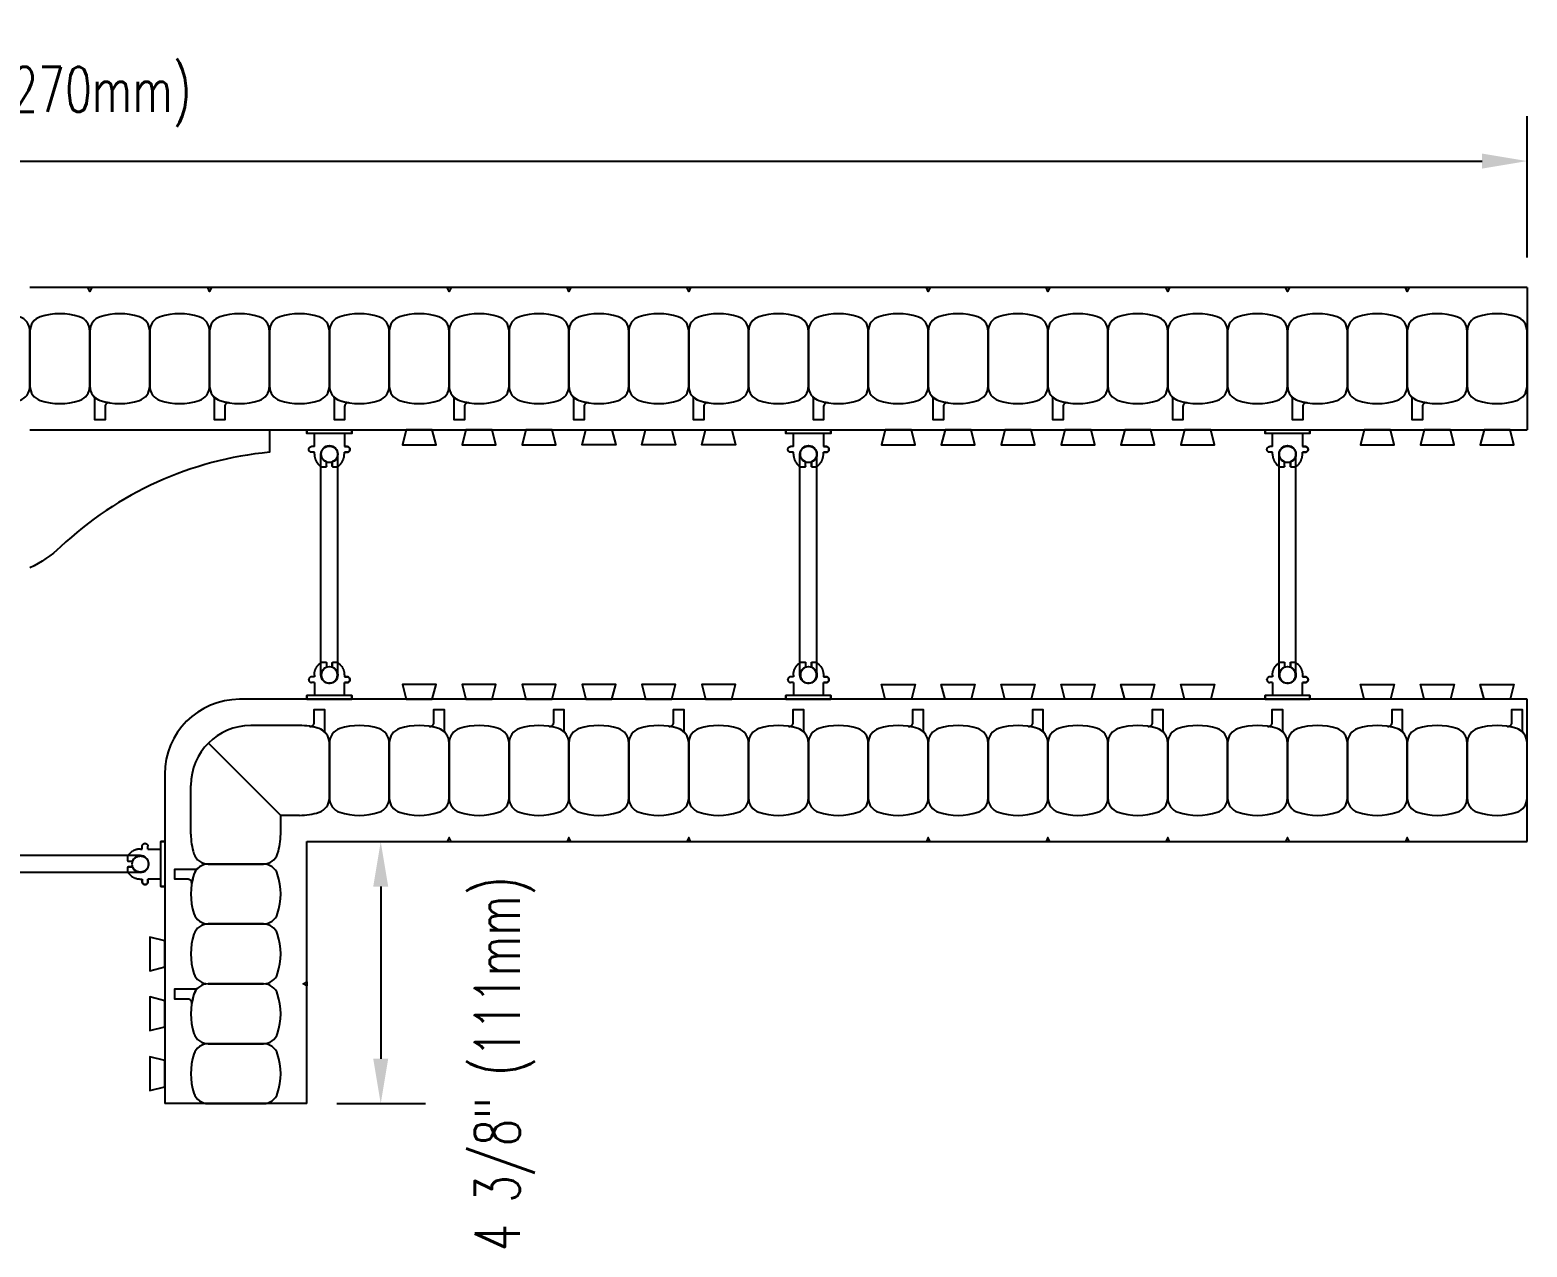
# Model space of a CAD drawing. Header units: inches. Extents: x 249.2 to 299.2, y 79.8 to 131.6.
# Drawn here: x 274.21 to 299.21, y 111.23 to 131.55 of the extents above; entities that cross this region are included whole.
import ezdxf

# ---------------------------------------------------------------- set-up
doc = ezdxf.new("R2010")
doc.units = ezdxf.units.IN
doc.header["$MEASUREMENT"] = 0
for name, color, linetype in [('line25', 2, 'Continuous'), ('LINE50', 5, 'Continuous'), ('LINE9', 9, 'Continuous'), ('TEXT', 4, 'Continuous')]:
    doc.layers.add(name, color=color, linetype=linetype)
doc.styles.add('DIM', font='romans.shx', dxfattribs={"width": 0.7})
doc.dimstyles.new('ext_8', dxfattribs={"dimscale": 8, "dimtxt": 0.09375, "dimasz": 0.09375, "dimexe": 0.09375, "dimexo": 0.0625, "dimgap": 0.0625, "dimtad": 1, "dimdec": 4, "dimzin": 3, "dimdsep": 46, "dimlunit": 4, "dimtxsty": 'DIM', "dimcen": 0.09, "dimdle": 0.09375, "dimclrt": 4, "dimadec": 0, "dimazin": 0, "dimtfac": 1, "dimtdec": 4, "dimtmove": 2, "dimatfit": 3, "dimfxl": 0, "dimfrac": 2, "dimtolj": 1, "dimtzin": 0, "dimarcsym": 0})

# ---------------------------------------------------------------- blocks, each defined once
blk = doc.blocks.new('*D17')
at = {"layer": 'Defpoints', "color": 0}
for p in [(299.205, 129.362), (249.205, 127.251), (299.205, 127.251)]:
    blk.add_point(p, dxfattribs=at)
at = {"layer": 'TEXT', "color": 0, "lineweight": -2}
for p, q in [((249.205, 127.751), (249.205, 130.112)), ((299.205, 127.751), (299.205, 130.112)), ((249.955, 129.362), (298.455, 129.362))]:
    blk.add_line(p, q, dxfattribs=at)
at = {"layer": 'TEXT', "color": 0}
for points in [[(249.955, 129.487), (249.955, 129.237), (249.205, 129.362)], [(298.455, 129.487), (298.455, 129.237), (299.205, 129.362)]]:
    blk.add_solid(points, dxfattribs=at)
at = {"layer": 'TEXT', "color": 4, "insert": (274.205, 130.433), "char_height": 0.75, "attachment_point": 5, "style": 'DIM'}
blk.add_mtext('\\A1;50" (1270mm)', dxfattribs=at)
blk = doc.blocks.new('*D15')
at = {"layer": 'Defpoints', "color": 0}
for p in [(278.83, 118.001), (278.83, 113.626), (280.063, 113.626)]:
    blk.add_point(p, dxfattribs=at)
at = {"layer": 'TEXT', "color": 0, "lineweight": -2}
for p, q in [((279.33, 118.001), (280.813, 118.001)), ((280.063, 117.251), (280.063, 114.376)), ((279.33, 113.626), (280.813, 113.626))]:
    blk.add_line(p, q, dxfattribs=at)
at = {"layer": 'TEXT', "color": 0}
for points in [[(279.938, 117.251), (280.188, 117.251), (280.063, 118.001)], [(279.938, 114.376), (280.188, 114.376), (280.063, 113.626)]]:
    blk.add_solid(points, dxfattribs=at)
at = {"layer": 'TEXT', "color": 4, "insert": (282.134, 114.292), "char_height": 0.75, "attachment_point": 5, "rotation": 90, "style": 'DIM'}
blk.add_mtext('\\A1;4 3/8" (111mm)', dxfattribs=at)
blk = doc.blocks.new('Connector')
blk.add_point((0.271, 0))
at = {"layer": 'LINE9'}
for p, q in [((0, 0.375), (0, -0.375)), ((0.062, -0.375), (0.062, 0.375)), ((0.281, 0.25), (0.062, 0.25))]:
    blk.add_line(p, q, dxfattribs=at)
for points, weights in [([(0.007, 0.375), (0.004, 0.375), (0, 0.375)], [1, 0.972587069138, 0.950305488115]), ([(0.327, 0.343), (0.308, 0.343), (0.281, 0.317), (0.281, 0.297)], [1, 0.85355339, 0.85355339, 1]), ([(0.328, 0.343), (0.327, 0.343), (0.327, 0.343)], [1, 0.70710678, 1]), ([(0.375, 0.297), (0.375, 0.317), (0.348, 0.343), (0.329, 0.343)], [1, 0.85355339, 0.85355339, 1]), ([(0.406, 0.25), (0.546, 0.25), (0.619, 0.131)], [0.958404415409, 0.794674173519, 0.864651571113]), ([(0.619, 0.052), (0.612, 0.049), (0.604, 0.049)], [0.83615024178, 0.892081430621, 1]), ([(0.619, -0.131), (0.546, -0.25), (0.406, -0.25)], [0.864651574428, 0.794674169686, 0.958404415195]), ([(0.604, -0.049), (0.612, -0.049), (0.619, -0.052)], [1, 0.89208144177, 0.836150253337]), ([(0, -0.375), (0.004, -0.375), (0.007, -0.375)], [0.950305488115, 0.972587069138, 1]), ([(0.281, -0.297), (0.281, -0.317), (0.308, -0.343), (0.327, -0.343)], [1, 0.85355339, 0.85355339, 1]), ([(0.327, -0.343), (0.281, -0.343), (0.281, -0.297)], [1, 0.70710678, 1]), ([(0.329, -0.343), (0.348, -0.343), (0.375, -0.317), (0.375, -0.297)], [1, 0.85355339, 0.85355339, 1]), ([(0.375, -0.297), (0.375, -0.343), (0.329, -0.343)], [1, 0.70710678, 1])]:
    blk.add_rational_spline(points, weights, degree=2, dxfattribs=at)
for points, degree in [([(0, 0.375), (0.002, 0.375), (0.005, 0.375), (0.007, 0.375)], 3), ([(0.007, 0.375), (0.021, 0.375), (0.051, 0.375), (0.062, 0.375), (0.062, 0.375)], 3), ([(0.281, 0.25), (0.281, 0.297)], 1), ([(0.327, 0.343), (0.327, 0.343), (0.328, 0.343), (0.328, 0.343)], 3), ([(0.328, 0.343), (0.329, 0.343), (0.329, 0.343), (0.329, 0.343)], 3), ([(0.375, 0.25), (0.375, 0.297)], 1), ([(0.406, 0.25), (0.375, 0.25)], 1), ([(0.406, 0.25), (0.406, 0.25)], 1), ([(0.406, 0.25), (0.406, 0.25)], 1), ([(0.406, 0.25), (0.406, 0.25)], 1), ([(0.406, 0.25), (0.406, 0.25)], 1), ([(0.406, 0.25), (0.406, 0.25)], 1), ([(0.406, 0.25), (0.406, 0.25)], 1), ([(0.406, 0.25), (0.406, 0.25)], 1), ([(0.406, 0.25), (0.406, 0.25)], 1), ([(0.406, 0.25), (0.406, 0.25)], 1), ([(0.406, 0.25), (0.406, 0.25)], 1), ([(0.406, 0.25), (0.406, 0.25)], 1), ([(0.406, 0.25), (0.406, 0.25)], 1), ([(0.406, 0.25), (0.406, 0.25)], 1), ([(0.406, 0.25), (0.406, 0.25)], 1), ([(0.406, 0.25), (0.406, 0.25)], 1), ([(0.406, 0.25), (0.406, 0.25)], 1), ([(0.406, 0.25), (0.406, 0.25)], 1), ([(0.406, 0.25), (0.406, 0.25)], 1), ([(0.406, 0.25), (0.406, 0.25)], 1), ([(0.406, 0.25), (0.406, 0.25)], 1), ([(0.406, 0.25), (0.406, 0.25)], 1), ([(0.406, 0.25), (0.406, 0.25)], 1), ([(0.406, 0.25), (0.406, 0.25)], 1), ([(0.406, 0.25), (0.406, 0.25)], 1), ([(0.604, 0.049), (0.532, 0.049)], 1), ([(0.532, 0.049), (0.532, 0.049)], 1), ([(0.532, 0.049), (0.532, 0.049)], 1), ([(0.532, 0.049), (0.532, 0.049)], 1), ([(0.532, 0.049), (0.532, 0.049)], 1), ([(0.532, 0.049), (0.532, 0.049)], 1), ([(0.532, 0.049), (0.532, 0.049)], 1), ([(0.532, 0.049), (0.532, 0.049)], 1), ([(0.532, 0.049), (0.532, 0.049)], 1), ([(0.532, 0.049), (0.532, 0.049)], 1), ([(0.532, 0.049), (0.532, 0.049)], 1), ([(0.604, 0.049), (0.609, 0.049), (0.614, 0.05), (0.619, 0.052)], 3), ([(0.604, 0.049), (0.604, 0.049)], 1), ([(0.604, 0.049), (0.604, 0.049)], 1), ([(0.604, 0.049), (0.604, 0.049)], 1), ([(0.604, 0.049), (0.604, 0.049)], 1), ([(0.619, 0.131), (0.619, 0.052)], 1), ([(0.619, 0.131), (0.619, 0.131)], 1), ([(0.619, 0.131), (0.619, 0.131)], 1), ([(0.619, 0.131), (0.619, 0.131)], 1), ([(0.619, 0.131), (0.619, 0.131)], 1), ([(0.062, -0.25), (0.281, -0.25)], 1), ([(0.281, -0.297), (0.281, -0.25)], 1), ([(0.281, -0.25), (0.281, -0.297)], 1), ([(0.375, -0.25), (0.375, -0.297)], 1), ([(0.375, -0.297), (0.375, -0.25)], 1), ([(0.406, -0.25), (0.375, -0.25)], 1), ([(0.406, -0.25), (0.406, -0.25)], 1), ([(0.406, -0.25), (0.406, -0.25)], 1), ([(0.406, -0.25), (0.406, -0.25)], 1), ([(0.406, -0.25), (0.406, -0.25)], 1), ([(0.406, -0.25), (0.406, -0.25)], 1), ([(0.406, -0.25), (0.406, -0.25)], 1), ([(0.406, -0.25), (0.406, -0.25)], 1), ([(0.406, -0.25), (0.406, -0.25)], 1), ([(0.406, -0.25), (0.406, -0.25)], 1), ([(0.406, -0.25), (0.406, -0.25)], 1), ([(0.406, -0.25), (0.406, -0.25)], 1), ([(0.532, -0.049), (0.604, -0.049)], 1), ([(0.604, -0.049), (0.58, -0.049), (0.556, -0.049), (0.532, -0.049)], 3), ([(0.532, -0.049), (0.532, -0.049)], 1), ([(0.532, -0.049), (0.532, -0.049)], 1), ([(0.532, -0.049), (0.532, -0.049)], 1), ([(0.532, -0.049), (0.532, -0.049)], 1), ([(0.619, -0.052), (0.614, -0.05), (0.609, -0.049), (0.604, -0.049)], 3), ([(0.604, -0.049), (0.604, -0.049)], 1), ([(0.604, -0.049), (0.604, -0.049)], 1), ([(0.604, -0.049), (0.604, -0.049)], 1), ([(0.604, -0.049), (0.604, -0.049)], 1), ([(0.604, -0.049), (0.604, -0.049)], 1), ([(0.604, -0.049), (0.604, -0.049)], 1), ([(0.604, -0.049), (0.604, -0.049)], 1), ([(0.604, -0.049), (0.604, -0.049)], 1), ([(0.619, -0.052), (0.619, -0.131)], 1), ([(0.619, -0.131), (0.619, -0.131)], 1), ([(0.619, -0.131), (0.619, -0.131)], 1), ([(0.619, -0.131), (0.619, -0.131)], 1), ([(0.619, -0.131), (0.619, -0.131)], 1), ([(0.007, -0.375), (0.005, -0.375), (0.002, -0.375), (0, -0.375)], 3), ([(0.062, -0.375), (0.062, -0.375), (0.051, -0.375), (0.021, -0.375), (0.007, -0.375)], 3), ([(0.328, -0.343), (0.328, -0.343), (0.327, -0.343), (0.327, -0.343)], 3), ([(0.329, -0.343), (0.329, -0.343), (0.329, -0.343), (0.328, -0.343)], 3)]:
    blk.add_open_spline(points, degree=degree, dxfattribs=at)
for points, weights, knots in [([(0.062, 0.375), (0.062, 0.375), (0.046, 0.375), (0.03, 0.375), (0.007, 0.375)], [0.868718858569, 0.861102746415, 1, 0.861102734288, 0.868718859898], [0, 0, 0, 0.5, 0.5, 1, 1, 1]), ([(0.532, 0.049), (0.472, 0.203), (0.333, 0.113), (0.157, 0), (0.333, -0.113), (0.472, -0.203), (0.532, -0.049)], [0.899508922286, 0.599718215298, 1, 0.54226024, 1, 0.599718224335, 0.899508908749], [0, 0, 0, 0.318112, 0.318112, 0.681888, 0.681888, 1, 1, 1]), ([(0.007, -0.375), (0.03, -0.375), (0.046, -0.375), (0.062, -0.375), (0.062, -0.375)], [0.868718859319, 0.861102739573, 1, 0.861102742958, 0.868718858948], [0, 0, 0, 0.5, 0.5, 1, 1, 1])]:
    blk.add_rational_spline(points, weights, degree=2, knots=knots, dxfattribs=at)
blk = doc.blocks.new('WEB4_CENTRE_TOP')
for p, q in [((-0.141, 0), (-0.141, 3.688)), ((0.141, 0), (0.141, 3.688))]:
    blk.add_line(p, q)
for centre in [(0, 3.688), (0, 0)]:
    blk.add_circle(centre, 0.141)

msp = doc.modelspace()

# ---------------------------------------------------------------- linework, layer by layer
at = {"layer": 'line25'}
for p, q in [((274.2052, 124.8761), (299.2052, 124.8761)), ((299.2052, 120.3761), (277.7052, 120.3761)), ((276.4552, 119.1261), (276.4552, 113.6261))]:
    msp.add_line(p, q, dxfattribs=at)
for points in [[(280.4863, 124.8761), (280.424, 124.6261), (280.9863, 124.6261), (280.924, 124.8761)], [(281.4863, 124.8761), (281.424, 124.6261), (281.9863, 124.6261), (281.924, 124.8761)], [(282.4863, 124.8761), (282.424, 124.6261), (282.9863, 124.6261), (282.924, 124.8761)], [(283.924, 124.8761), (283.9863, 124.6261), (283.424, 124.6261), (283.4863, 124.8761)], [(284.924, 124.8761), (284.9863, 124.6261), (284.424, 124.6261), (284.4863, 124.8761)], [(285.924, 124.8761), (285.9863, 124.6261), (285.424, 124.6261), (285.4863, 124.8761)], [(288.4863, 124.8761), (288.424, 124.6261), (288.9863, 124.6261), (288.924, 124.8761)], [(289.4863, 124.8761), (289.424, 124.6261), (289.9863, 124.6261), (289.924, 124.8761)], [(290.4863, 124.8761), (290.424, 124.6261), (290.9863, 124.6261), (290.924, 124.8761)], [(291.4863, 124.8761), (291.424, 124.6261), (291.9863, 124.6261), (291.924, 124.8761)], [(292.4863, 124.8761), (292.424, 124.6261), (292.9863, 124.6261), (292.924, 124.8761)], [(293.4863, 124.8761), (293.424, 124.6261), (293.9863, 124.6261), (293.924, 124.8761)], [(296.4863, 124.8761), (296.424, 124.6261), (296.9863, 124.6261), (296.924, 124.8761)], [(297.4863, 124.8761), (297.424, 124.6261), (297.9863, 124.6261), (297.924, 124.8761)], [(298.4863, 124.8761), (298.424, 124.6261), (298.9863, 124.6261), (298.924, 124.8761)], [(280.924, 120.3761), (280.9863, 120.6261), (280.424, 120.6261), (280.4863, 120.3761)], [(281.924, 120.3761), (281.9863, 120.6261), (281.424, 120.6261), (281.4863, 120.3761)], [(282.924, 120.3761), (282.9863, 120.6261), (282.424, 120.6261), (282.4863, 120.3761)], [(283.924, 120.3761), (283.9863, 120.6261), (283.424, 120.6261), (283.4863, 120.3761)], [(284.924, 120.3761), (284.9863, 120.6261), (284.424, 120.6261), (284.4863, 120.3761)], [(285.924, 120.3761), (285.9863, 120.6261), (285.424, 120.6261), (285.4863, 120.3761)], [(288.4863, 120.3761), (288.424, 120.6261), (288.9863, 120.6261), (288.924, 120.3761)], [(289.4863, 120.3761), (289.424, 120.6261), (289.9863, 120.6261), (289.924, 120.3761)], [(290.4863, 120.3761), (290.424, 120.6261), (290.9863, 120.6261), (290.924, 120.3761)], [(291.4863, 120.3761), (291.424, 120.6261), (291.9863, 120.6261), (291.924, 120.3761)], [(292.4863, 120.3761), (292.424, 120.6261), (292.9863, 120.6261), (292.924, 120.3761)], [(293.4863, 120.3761), (293.424, 120.6261), (293.9863, 120.6261), (293.924, 120.3761)], [(296.4863, 120.3761), (296.424, 120.6261), (296.9863, 120.6261), (296.924, 120.3761)], [(297.4863, 120.3761), (297.424, 120.6261), (297.9863, 120.6261), (297.924, 120.3761)], [(298.4863, 120.3761), (298.424, 120.6261), (298.9863, 120.6261), (298.924, 120.3761)], [(276.4552, 116.345), (276.2052, 116.4073), (276.2052, 115.845), (276.4552, 115.9073)], [(276.4552, 115.345), (276.2052, 115.4073), (276.2052, 114.845), (276.4552, 114.9073)], [(276.4552, 114.345), (276.2052, 114.4073), (276.2052, 113.845), (276.4552, 113.9073)]]:
    msp.add_lwpolyline(points, close=True, dxfattribs=at)
msp.add_arc((277.7052, 119.1261), 1.25, 90, 180, dxfattribs=at)
at = {"layer": 'LINE50'}
for p, q in [((299.2052, 127.2511), (274.2052, 127.2511)), ((299.2052, 127.2511), (299.2052, 124.8761)), ((299.2052, 118.0011), (299.2052, 120.3761)), ((278.8302, 118.0011), (299.2052, 118.0011)), ((278.8302, 113.6261), (278.8302, 118.0011)), ((278.8302, 113.6261), (276.4552, 113.6261))]:
    msp.add_line(p, q, dxfattribs=at)
at = {"layer": 'LINE9'}
for p, q in [((278.7052, 119.9386), (277.8927, 119.9386)), ((278.3927, 118.4386), (277.1856, 119.6457)), ((276.8927, 118.1261), (276.8927, 118.9386)), ((278.7052, 118.4386), (278.3927, 118.4386)), ((278.3927, 118.1261), (278.3927, 118.4386))]:
    msp.add_line(p, q, dxfattribs=at)
for points in [[(275.2364, 127.2511), (275.2052, 127.1866), (275.1739, 127.2511)], [(277.2364, 127.2511), (277.2052, 127.1866), (277.1739, 127.2511)], [(281.2364, 127.2511), (281.2052, 127.1866), (281.1739, 127.2511)], [(281.2364, 127.2511), (281.2052, 127.1866), (281.1739, 127.2511)], [(283.2364, 127.2511), (283.2052, 127.1866), (283.1739, 127.2511)], [(285.2364, 127.2511), (285.2052, 127.1866), (285.1739, 127.2511)], [(289.2364, 127.2511), (289.2052, 127.1866), (289.1739, 127.2511)], [(291.2364, 127.2511), (291.2052, 127.1866), (291.1739, 127.2511)], [(293.2364, 127.2511), (293.2052, 127.1866), (293.1739, 127.2511)], [(295.2364, 127.2511), (295.2052, 127.1866), (295.1739, 127.2511)], [(297.2364, 127.2511), (297.2052, 127.1866), (297.1739, 127.2511)], [(281.2364, 118.0027), (281.2052, 118.0672), (281.1739, 118.0027)], [(281.2364, 118.0027), (281.2052, 118.0672), (281.1739, 118.0027)], [(283.2364, 118.0027), (283.2052, 118.0672), (283.1739, 118.0027)], [(285.2364, 118.0027), (285.2052, 118.0672), (285.1739, 118.0027)], [(289.2364, 118.0027), (289.2052, 118.0672), (289.1739, 118.0027)], [(291.2364, 118.0027), (291.2052, 118.0672), (291.1739, 118.0027)], [(293.2364, 118.0027), (293.2052, 118.0672), (293.1739, 118.0027)], [(295.2364, 118.0027), (295.2052, 118.0672), (295.1739, 118.0027)], [(297.2364, 118.0027), (297.2052, 118.0672), (297.1739, 118.0027)], [(278.8302, 115.5949), (278.7657, 115.6261), (278.8302, 115.6574)]]:
    msp.add_lwpolyline(points, close=True, dxfattribs=at)
for points in [[(273.3783, 125.3652, 0.1576708), (274.0321, 125.3652, 0.3253046), (274.2052, 125.603), (274.2052, 126.5242, 0.3253046), (274.0321, 126.7621, 0.1576708), (273.3783, 126.7621, 0.3253046), (273.2052, 126.5242), (273.2052, 125.603, 0.3253046)], [(274.3783, 125.3652, 0.1576708), (275.0321, 125.3652, 0.3253046), (275.2052, 125.603), (275.2052, 126.5242, 0.3253046), (275.0321, 126.7621, 0.1576708), (274.3783, 126.7621, 0.3253046), (274.2052, 126.5242), (274.2052, 125.603, 0.3253046)], [(275.3783, 125.3652, 0.1576708), (276.0321, 125.3652, 0.3253046), (276.2052, 125.603), (276.2052, 126.5242, 0.3253046), (276.0321, 126.7621, 0.1576708), (275.3783, 126.7621, 0.3253046), (275.2052, 126.5242), (275.2052, 125.603, 0.3253046)], [(276.3783, 125.3652, 0.1576708), (277.0321, 125.3652, 0.3253046), (277.2052, 125.603), (277.2052, 126.5242, 0.3253046), (277.0321, 126.7621, 0.1576708), (276.3783, 126.7621, 0.3253046), (276.2052, 126.5242), (276.2052, 125.603, 0.3253046)], [(277.3783, 125.3652, 0.1576708), (278.0321, 125.3652, 0.3253046), (278.2052, 125.603), (278.2052, 126.5242, 0.3253046), (278.0321, 126.7621, 0.1576708), (277.3783, 126.7621, 0.3253046), (277.2052, 126.5242), (277.2052, 125.603, 0.3253046)], [(278.3783, 125.3652, 0.1576708), (279.0321, 125.3652, 0.3253046), (279.2052, 125.603), (279.2052, 126.5242, 0.3253046), (279.0321, 126.7621, 0.1576708), (278.3783, 126.7621, 0.3253046), (278.2052, 126.5242), (278.2052, 125.603, 0.3253046)], [(279.3783, 125.3652, 0.1576708), (280.0321, 125.3652, 0.3253046), (280.2052, 125.603), (280.2052, 126.5242, 0.3253046), (280.0321, 126.7621, 0.1576708), (279.3783, 126.7621, 0.3253046), (279.2052, 126.5242), (279.2052, 125.603, 0.3253046)], [(280.3783, 125.3652, 0.1576708), (281.0321, 125.3652, 0.3253046), (281.2052, 125.603), (281.2052, 126.5242, 0.3253046), (281.0321, 126.7621, 0.1576708), (280.3783, 126.7621, 0.3253046), (280.2052, 126.5242), (280.2052, 125.603, 0.3253046)], [(281.3783, 125.3652, 0.1576708), (282.0321, 125.3652, 0.3253046), (282.2052, 125.603), (282.2052, 126.5242, 0.3253046), (282.0321, 126.7621, 0.1576708), (281.3783, 126.7621, 0.3253046), (281.2052, 126.5242), (281.2052, 125.603, 0.3253046)], [(282.3783, 125.3652, 0.1576708), (283.0321, 125.3652, 0.3253046), (283.2052, 125.603), (283.2052, 126.5242, 0.3253046), (283.0321, 126.7621, 0.1576708), (282.3783, 126.7621, 0.3253046), (282.2052, 126.5242), (282.2052, 125.603, 0.3253046)], [(283.3783, 125.3652, 0.1576708), (284.0321, 125.3652, 0.3253046), (284.2052, 125.603), (284.2052, 126.5242, 0.3253046), (284.0321, 126.7621, 0.1576708), (283.3783, 126.7621, 0.3253046), (283.2052, 126.5242), (283.2052, 125.603, 0.3253046)], [(284.3783, 125.3652, 0.1576708), (285.0321, 125.3652, 0.3253046), (285.2052, 125.603), (285.2052, 126.5242, 0.3253046), (285.0321, 126.7621, 0.1576708), (284.3783, 126.7621, 0.3253046), (284.2052, 126.5242), (284.2052, 125.603, 0.3253046)], [(285.3783, 125.3652, 0.1576708), (286.0321, 125.3652, 0.3253046), (286.2052, 125.603), (286.2052, 126.5242, 0.3253046), (286.0321, 126.7621, 0.1576708), (285.3783, 126.7621, 0.3253046), (285.2052, 126.5242), (285.2052, 125.603, 0.3253046)], [(286.3783, 125.3652, 0.1576708), (287.0321, 125.3652, 0.3253046), (287.2052, 125.603), (287.2052, 126.5242, 0.3253046), (287.0321, 126.7621, 0.1576708), (286.3783, 126.7621, 0.3253046), (286.2052, 126.5242), (286.2052, 125.603, 0.3253046)], [(287.3783, 125.3652, 0.1576708), (288.0321, 125.3652, 0.3253046), (288.2052, 125.603), (288.2052, 126.5242, 0.3253046), (288.0321, 126.7621, 0.1576708), (287.3783, 126.7621, 0.3253046), (287.2052, 126.5242), (287.2052, 125.603, 0.3253046)], [(288.3783, 125.3652, 0.1576708), (289.0321, 125.3652, 0.3253046), (289.2052, 125.603), (289.2052, 126.5242, 0.3253046), (289.0321, 126.7621, 0.1576708), (288.3783, 126.7621, 0.3253046), (288.2052, 126.5242), (288.2052, 125.603, 0.3253046)], [(289.3783, 125.3652, 0.1576708), (290.0321, 125.3652, 0.3253046), (290.2052, 125.603), (290.2052, 126.5242, 0.3253046), (290.0321, 126.7621, 0.1576708), (289.3783, 126.7621, 0.3253046), (289.2052, 126.5242), (289.2052, 125.603, 0.3253046)], [(290.3783, 125.3652, 0.1576708), (291.0321, 125.3652, 0.3253046), (291.2052, 125.603), (291.2052, 126.5242, 0.3253046), (291.0321, 126.7621, 0.1576708), (290.3783, 126.7621, 0.3253046), (290.2052, 126.5242), (290.2052, 125.603, 0.3253046)], [(291.3783, 125.3652, 0.1576708), (292.0321, 125.3652, 0.3253046), (292.2052, 125.603), (292.2052, 126.5242, 0.3253046), (292.0321, 126.7621, 0.1576708), (291.3783, 126.7621, 0.3253046), (291.2052, 126.5242), (291.2052, 125.603, 0.3253046)], [(292.3783, 125.3652, 0.1576708), (293.0321, 125.3652, 0.3253046), (293.2052, 125.603), (293.2052, 126.5242, 0.3253046), (293.0321, 126.7621, 0.1576708), (292.3783, 126.7621, 0.3253046), (292.2052, 126.5242), (292.2052, 125.603, 0.3253046)], [(293.3783, 125.3652, 0.1576708), (294.0321, 125.3652, 0.3253046), (294.2052, 125.603), (294.2052, 126.5242, 0.3253046), (294.0321, 126.7621, 0.1576708), (293.3783, 126.7621, 0.3253046), (293.2052, 126.5242), (293.2052, 125.603, 0.3253046)], [(294.3783, 125.3652, 0.1576708), (295.0321, 125.3652, 0.3253046), (295.2052, 125.603), (295.2052, 126.5242, 0.3253046), (295.0321, 126.7621, 0.1576708), (294.3783, 126.7621, 0.3253046), (294.2052, 126.5242), (294.2052, 125.603, 0.3253046)], [(295.3783, 125.3652, 0.1576708), (296.0321, 125.3652, 0.3253046), (296.2052, 125.603), (296.2052, 126.5242, 0.3253046), (296.0321, 126.7621, 0.1576708), (295.3783, 126.7621, 0.3253046), (295.2052, 126.5242), (295.2052, 125.603, 0.3253046)], [(296.3783, 125.3652, 0.1576708), (297.0321, 125.3652, 0.3253046), (297.2052, 125.603), (297.2052, 126.5242, 0.3253046), (297.0321, 126.7621, 0.1576708), (296.3783, 126.7621, 0.3253046), (296.2052, 126.5242), (296.2052, 125.603, 0.3253046)], [(297.3783, 125.3652, 0.1576708), (298.0321, 125.3652, 0.3253046), (298.2052, 125.603), (298.2052, 126.5242, 0.3253046), (298.0321, 126.7621, 0.1576708), (297.3783, 126.7621, 0.3253046), (297.2052, 126.5242), (297.2052, 125.603, 0.3253046)], [(298.3783, 125.3652, 0.1576708), (299.0321, 125.3652, 0.3253046), (299.2052, 125.603), (299.2052, 126.5242, 0.3253046), (299.0321, 126.7621, 0.1576708), (298.3783, 126.7621, 0.3253046), (298.2052, 126.5242), (298.2052, 125.603, 0.3253046)], [(275.3783, 125.3652, 0.0372667), (275.5319, 125.3278, 0.4630356), (275.4593, 125.2662), (275.4593, 125.0446), (275.2884, 125.0446), (275.2884, 125.3907, 0.1890024), (275.2718, 125.4331, 0.1284074)], [(277.3783, 125.3652, 0.0372667), (277.5319, 125.3278, 0.4630356), (277.4593, 125.2662), (277.4593, 125.0446), (277.2884, 125.0446), (277.2884, 125.3907, 0.1890024), (277.2718, 125.4331, 0.1284074)], [(279.3783, 125.3652, 0.0372667), (279.5319, 125.3278, 0.4630356), (279.4593, 125.2662), (279.4593, 125.0446), (279.2884, 125.0446), (279.2884, 125.3907, 0.1890024), (279.2718, 125.4331, 0.1284074)], [(281.3783, 125.3652, 0.0372667), (281.5319, 125.3278, 0.4630356), (281.4593, 125.2662), (281.4593, 125.0446), (281.2884, 125.0446), (281.2884, 125.3907, 0.1890024), (281.2718, 125.4331, 0.1284074)], [(283.3783, 125.3652, 0.0372667), (283.5319, 125.3278, 0.4630356), (283.4593, 125.2662), (283.4593, 125.0446), (283.2884, 125.0446), (283.2884, 125.3907, 0.1890024), (283.2718, 125.4331, 0.1284074)], [(285.3783, 125.3652, 0.0372667), (285.5319, 125.3278, 0.4630356), (285.4593, 125.2662), (285.4593, 125.0446), (285.2884, 125.0446), (285.2884, 125.3907, 0.1890024), (285.2718, 125.4331, 0.1284074)], [(287.3783, 125.3652, 0.0372667), (287.5319, 125.3278, 0.4630356), (287.4593, 125.2662), (287.4593, 125.0446), (287.2884, 125.0446), (287.2884, 125.3907, 0.1890024), (287.2718, 125.4331, 0.1284074)], [(289.3783, 125.3652, 0.0372667), (289.5319, 125.3278, 0.4630356), (289.4593, 125.2662), (289.4593, 125.0446), (289.2884, 125.0446), (289.2884, 125.3907, 0.1890024), (289.2718, 125.4331, 0.1284074)], [(291.3783, 125.3652, 0.0372667), (291.5319, 125.3278, 0.4630356), (291.4593, 125.2662), (291.4593, 125.0446), (291.2884, 125.0446), (291.2884, 125.3907, 0.1890024), (291.2718, 125.4331, 0.1284074)], [(293.3783, 125.3652, 0.0372667), (293.5319, 125.3278, 0.4630356), (293.4593, 125.2662), (293.4593, 125.0446), (293.2884, 125.0446), (293.2884, 125.3907, 0.1890024), (293.2718, 125.4331, 0.1284074)], [(295.3783, 125.3652, 0.0372667), (295.5319, 125.3278, 0.4630356), (295.4593, 125.2662), (295.4593, 125.0446), (295.2884, 125.0446), (295.2884, 125.3907, 0.1890024), (295.2718, 125.4331, 0.1284074)], [(297.3783, 125.3652, 0.0372667), (297.5319, 125.3278, 0.4630356), (297.4593, 125.2662), (297.4593, 125.0446), (297.2884, 125.0446), (297.2884, 125.3907, 0.1890024), (297.2718, 125.4331, 0.1284074)], [(279.0321, 119.8871, 0.0372667), (278.8784, 119.9244, 0.4630356), (278.9511, 119.9861), (278.9511, 120.2077), (279.1219, 120.2077), (279.1219, 119.8616, 0.1890024), (279.1386, 119.8191, 0.1284074)], [(281.0321, 119.8871, 0.0372667), (280.8784, 119.9244, 0.4630356), (280.9511, 119.9861), (280.9511, 120.2077), (281.1219, 120.2077), (281.1219, 119.8616, 0.1890024), (281.1386, 119.8191, 0.1284074)], [(283.0321, 119.8871, 0.0372667), (282.8784, 119.9244, 0.4630356), (282.9511, 119.9861), (282.9511, 120.2077), (283.1219, 120.2077), (283.1219, 119.8616, 0.1890024), (283.1386, 119.8191, 0.1284074)], [(285.0321, 119.8871, 0.0372667), (284.8784, 119.9244, 0.4630356), (284.9511, 119.9861), (284.9511, 120.2077), (285.1219, 120.2077), (285.1219, 119.8616, 0.1890024), (285.1386, 119.8191, 0.1284074)], [(287.0321, 119.8871, 0.0372667), (286.8784, 119.9244, 0.4630356), (286.9511, 119.9861), (286.9511, 120.2077), (287.1219, 120.2077), (287.1219, 119.8616, 0.1890024), (287.1386, 119.8191, 0.1284074)], [(289.0321, 119.8871, 0.0372667), (288.8784, 119.9244, 0.4630356), (288.9511, 119.9861), (288.9511, 120.2077), (289.1219, 120.2077), (289.1219, 119.8616, 0.1890024), (289.1386, 119.8191, 0.1284074)], [(291.0321, 119.8871, 0.0372667), (290.8784, 119.9244, 0.4630356), (290.9511, 119.9861), (290.9511, 120.2077), (291.1219, 120.2077), (291.1219, 119.8616, 0.1890024), (291.1386, 119.8191, 0.1284074)], [(293.0321, 119.8871, 0.0372667), (292.8784, 119.9244, 0.4630356), (292.9511, 119.9861), (292.9511, 120.2077), (293.1219, 120.2077), (293.1219, 119.8616, 0.1890024), (293.1386, 119.8191, 0.1284074)], [(295.0321, 119.8871, 0.0372667), (294.8784, 119.9244, 0.4630356), (294.9511, 119.9861), (294.9511, 120.2077), (295.1219, 120.2077), (295.1219, 119.8616, 0.1890024), (295.1386, 119.8191, 0.1284074)], [(297.0321, 119.8871, 0.0372667), (296.8784, 119.9244, 0.4630356), (296.9511, 119.9861), (296.9511, 120.2077), (297.1219, 120.2077), (297.1219, 119.8616, 0.1890024), (297.1386, 119.8191, 0.1284074)], [(299.0321, 119.8871, 0.0372667), (298.8784, 119.9244, 0.4630356), (298.9511, 119.9861), (298.9511, 120.2077), (299.1219, 120.2077), (299.1219, 119.8616, 0.1890024), (299.1386, 119.8191, 0.1284074)], [(280.0321, 119.8871, 0.1576708), (279.3783, 119.8871, 0.3253046), (279.2052, 119.6492), (279.2052, 118.728, 0.3253046), (279.3783, 118.4902, 0.1576708), (280.0321, 118.4902, 0.3253046), (280.2052, 118.728), (280.2052, 119.6492, 0.3253046)], [(281.0321, 119.8871, 0.1576708), (280.3783, 119.8871, 0.3253046), (280.2052, 119.6492), (280.2052, 118.728, 0.3253046), (280.3783, 118.4902, 0.1576708), (281.0321, 118.4902, 0.3253046), (281.2052, 118.728), (281.2052, 119.6492, 0.3253046)], [(282.0321, 119.8871, 0.1576708), (281.3783, 119.8871, 0.3253046), (281.2052, 119.6492), (281.2052, 118.728, 0.3253046), (281.3783, 118.4902, 0.1576708), (282.0321, 118.4902, 0.3253046), (282.2052, 118.728), (282.2052, 119.6492, 0.3253046)], [(283.0321, 119.8871, 0.1576708), (282.3783, 119.8871, 0.3253046), (282.2052, 119.6492), (282.2052, 118.728, 0.3253046), (282.3783, 118.4902, 0.1576708), (283.0321, 118.4902, 0.3253046), (283.2052, 118.728), (283.2052, 119.6492, 0.3253046)], [(284.0321, 119.8871, 0.1576708), (283.3783, 119.8871, 0.3253046), (283.2052, 119.6492), (283.2052, 118.728, 0.3253046), (283.3783, 118.4902, 0.1576708), (284.0321, 118.4902, 0.3253046), (284.2052, 118.728), (284.2052, 119.6492, 0.3253046)], [(285.0321, 119.8871, 0.1576708), (284.3783, 119.8871, 0.3253046), (284.2052, 119.6492), (284.2052, 118.728, 0.3253046), (284.3783, 118.4902, 0.1576708), (285.0321, 118.4902, 0.3253046), (285.2052, 118.728), (285.2052, 119.6492, 0.3253046)], [(286.0321, 119.8871, 0.1576708), (285.3783, 119.8871, 0.3253046), (285.2052, 119.6492), (285.2052, 118.728, 0.3253046), (285.3783, 118.4902, 0.1576708), (286.0321, 118.4902, 0.3253046), (286.2052, 118.728), (286.2052, 119.6492, 0.3253046)], [(287.0321, 119.8871, 0.1576708), (286.3783, 119.8871, 0.3253046), (286.2052, 119.6492), (286.2052, 118.728, 0.3253046), (286.3783, 118.4902, 0.1576708), (287.0321, 118.4902, 0.3253046), (287.2052, 118.728), (287.2052, 119.6492, 0.3253046)], [(288.0321, 119.8871, 0.1576708), (287.3783, 119.8871, 0.3253046), (287.2052, 119.6492), (287.2052, 118.728, 0.3253046), (287.3783, 118.4902, 0.1576708), (288.0321, 118.4902, 0.3253046), (288.2052, 118.728), (288.2052, 119.6492, 0.3253046)], [(289.0321, 119.8871, 0.1576708), (288.3783, 119.8871, 0.3253046), (288.2052, 119.6492), (288.2052, 118.728, 0.3253046), (288.3783, 118.4902, 0.1576708), (289.0321, 118.4902, 0.3253046), (289.2052, 118.728), (289.2052, 119.6492, 0.3253046)], [(290.0321, 119.8871, 0.1576708), (289.3783, 119.8871, 0.3253046), (289.2052, 119.6492), (289.2052, 118.728, 0.3253046), (289.3783, 118.4902, 0.1576708), (290.0321, 118.4902, 0.3253046), (290.2052, 118.728), (290.2052, 119.6492, 0.3253046)], [(291.0321, 119.8871, 0.1576708), (290.3783, 119.8871, 0.3253046), (290.2052, 119.6492), (290.2052, 118.728, 0.3253046), (290.3783, 118.4902, 0.1576708), (291.0321, 118.4902, 0.3253046), (291.2052, 118.728), (291.2052, 119.6492, 0.3253046)], [(292.0321, 119.8871, 0.1576708), (291.3783, 119.8871, 0.3253046), (291.2052, 119.6492), (291.2052, 118.728, 0.3253046), (291.3783, 118.4902, 0.1576708), (292.0321, 118.4902, 0.3253046), (292.2052, 118.728), (292.2052, 119.6492, 0.3253046)], [(293.0321, 119.8871, 0.1576708), (292.3783, 119.8871, 0.3253046), (292.2052, 119.6492), (292.2052, 118.728, 0.3253046), (292.3783, 118.4902, 0.1576708), (293.0321, 118.4902, 0.3253046), (293.2052, 118.728), (293.2052, 119.6492, 0.3253046)], [(294.0321, 119.8871, 0.1576708), (293.3783, 119.8871, 0.3253046), (293.2052, 119.6492), (293.2052, 118.728, 0.3253046), (293.3783, 118.4902, 0.1576708), (294.0321, 118.4902, 0.3253046), (294.2052, 118.728), (294.2052, 119.6492, 0.3253046)], [(295.0321, 119.8871, 0.1576708), (294.3783, 119.8871, 0.3253046), (294.2052, 119.6492), (294.2052, 118.728, 0.3253046), (294.3783, 118.4902, 0.1576708), (295.0321, 118.4902, 0.3253046), (295.2052, 118.728), (295.2052, 119.6492, 0.3253046)], [(296.0321, 119.8871, 0.1576708), (295.3783, 119.8871, 0.3253046), (295.2052, 119.6492), (295.2052, 118.728, 0.3253046), (295.3783, 118.4902, 0.1576708), (296.0321, 118.4902, 0.3253046), (296.2052, 118.728), (296.2052, 119.6492, 0.3253046)], [(297.0321, 119.8871, 0.1576708), (296.3783, 119.8871, 0.3253046), (296.2052, 119.6492), (296.2052, 118.728, 0.3253046), (296.3783, 118.4902, 0.1576708), (297.0321, 118.4902, 0.3253046), (297.2052, 118.728), (297.2052, 119.6492, 0.3253046)], [(298.0321, 119.8871, 0.1576708), (297.3783, 119.8871, 0.3253046), (297.2052, 119.6492), (297.2052, 118.728, 0.3253046), (297.3783, 118.4902, 0.1576708), (298.0321, 118.4902, 0.3253046), (298.2052, 118.728), (298.2052, 119.6492, 0.3253046)], [(299.0321, 119.8871, 0.1576708), (298.3783, 119.8871, 0.3253046), (298.2052, 119.6492), (298.2052, 118.728, 0.3253046), (298.3783, 118.4902, 0.1576708), (299.0321, 118.4902, 0.3253046), (299.2052, 118.728), (299.2052, 119.6492, 0.3253046)], [(276.9442, 117.4531, 0.0372667), (276.9069, 117.2994, 0.4630356), (276.8452, 117.372), (276.6236, 117.372), (276.6236, 117.5429), (276.9697, 117.5429, 0.1890024), (277.0122, 117.5595, 0.1284074)], [(276.9442, 117.4531, 0.1576708), (276.9442, 116.7992, 0.3253046), (277.1821, 116.6261), (278.1033, 116.6261, 0.3253046), (278.3411, 116.7992, 0.1576708), (278.3411, 117.4531, 0.3253046), (278.1033, 117.6261), (277.1821, 117.6261, 0.3253046)], [(276.9442, 116.4531, 0.1576708), (276.9442, 115.7992, 0.3253046), (277.1821, 115.6261), (278.1033, 115.6261, 0.3253046), (278.3411, 115.7992, 0.1576708), (278.3411, 116.4531, 0.3253046), (278.1033, 116.6261), (277.1821, 116.6261, 0.3253046)], [(276.9442, 115.4531, 0.0372667), (276.9069, 115.2994, 0.4630356), (276.8452, 115.372), (276.6236, 115.372), (276.6236, 115.5429), (276.9697, 115.5429, 0.1890024), (277.0122, 115.5595, 0.1284074)], [(276.9442, 115.4531, 0.1576708), (276.9442, 114.7992, 0.3253046), (277.1821, 114.6261), (278.1033, 114.6261, 0.3253046), (278.3411, 114.7992, 0.1576708), (278.3411, 115.4531, 0.3253046), (278.1033, 115.6261), (277.1821, 115.6261, 0.3253046)], [(276.9442, 114.4531, 0.1576708), (276.9442, 113.7992, 0.3253046), (277.1821, 113.6261), (278.1033, 113.6261, 0.3253046), (278.3411, 113.7992, 0.1576708), (278.3411, 114.4531, 0.3253046), (278.1033, 114.6261), (277.1821, 114.6261, 0.3253046)]]:
    msp.add_lwpolyline(points, format="xyb", close=True, dxfattribs=at)
for points in [[(274.2052, 124.8761), (278.2052, 124.8761), (278.2052, 124.5011, 0.1663746), (274.7144, 122.9197, -0.0775935), (274.2052, 122.5712)], [(279.0321, 119.8871, 0.0783514), (278.7052, 119.9386, 0.3253046)], [(278.7052, 118.4386, 0.0783514), (279.0321, 118.4902, 0.3253046), (279.2052, 118.728), (279.2052, 119.6492, 0.3253046), (279.0321, 119.8871, 0.1576708)], [(276.8927, 118.1261, 0.0783514), (276.9442, 117.7992, 0.3253046), (277.1821, 117.6261), (278.1033, 117.6261, 0.3253046), (278.3411, 117.7992, 0.0783514), (278.3927, 118.1261, 0.3253046)]]:
    msp.add_lwpolyline(points, format="xyb", dxfattribs=at)
msp.add_arc((277.8927, 118.9386), 1, 90, 180, dxfattribs=at)

# ---------------------------------------------------------------- block references
for p in [(279.2052, 120.7826), (287.2052, 120.7826), (295.2052, 120.7826)]:
    msp.add_blockref('WEB4_CENTRE_TOP', p, dxfattribs=at)
at = {"layer": 'LINE9', "xscale": -1, "rotation": 90}
msp.add_blockref('WEB4_CENTRE_TOP', (276.0487, 117.6261), dxfattribs=at)
at = {"layer": 'TEXT', "xscale": -1, "rotation": 90}
for p in [(279.2052, 124.8761), (287.2052, 124.8761), (295.2052, 124.8761)]:
    msp.add_blockref('Connector', p, dxfattribs=at)
at = {"layer": 'TEXT', "rotation": 90}
for p in [(279.2052, 120.3761), (287.2052, 120.3761), (295.2052, 120.3761)]:
    msp.add_blockref('Connector', p, dxfattribs=at)
at = {"layer": 'TEXT', "xscale": -1}
msp.add_blockref('Connector', (276.4552, 117.6261), dxfattribs=at)

# ---------------------------------------------------------------- dimensions: what is measured, and where the dimension line sits
at = {"layer": 'TEXT'}
dim = msp.add_linear_dim(base=(299.2052, 129.3615), p1=(249.2052, 127.2511), p2=(299.2052, 127.2511), text='50" (1270mm)', dimstyle='ext_8', override={"dimdec": 3}, dxfattribs=at)
dim.commit()
dim.dimension.update_dxf_attribs({"geometry": '*D17', "text_midpoint": (274.2052, 130.4329)})
dim = msp.add_linear_dim(base=(280.0629, 113.6261), p1=(278.8302, 118.0011), p2=(278.8302, 113.6261), angle=270, text='4 3/8" (111mm)', dimstyle='ext_8', override={"dimdec": 3}, dxfattribs=at)
dim.commit()
dim.dimension.update_dxf_attribs({"geometry": '*D15', "text_midpoint": (282.1344, 114.2917), "dimtype": 160})

doc.saveas('drawing.dxf')
